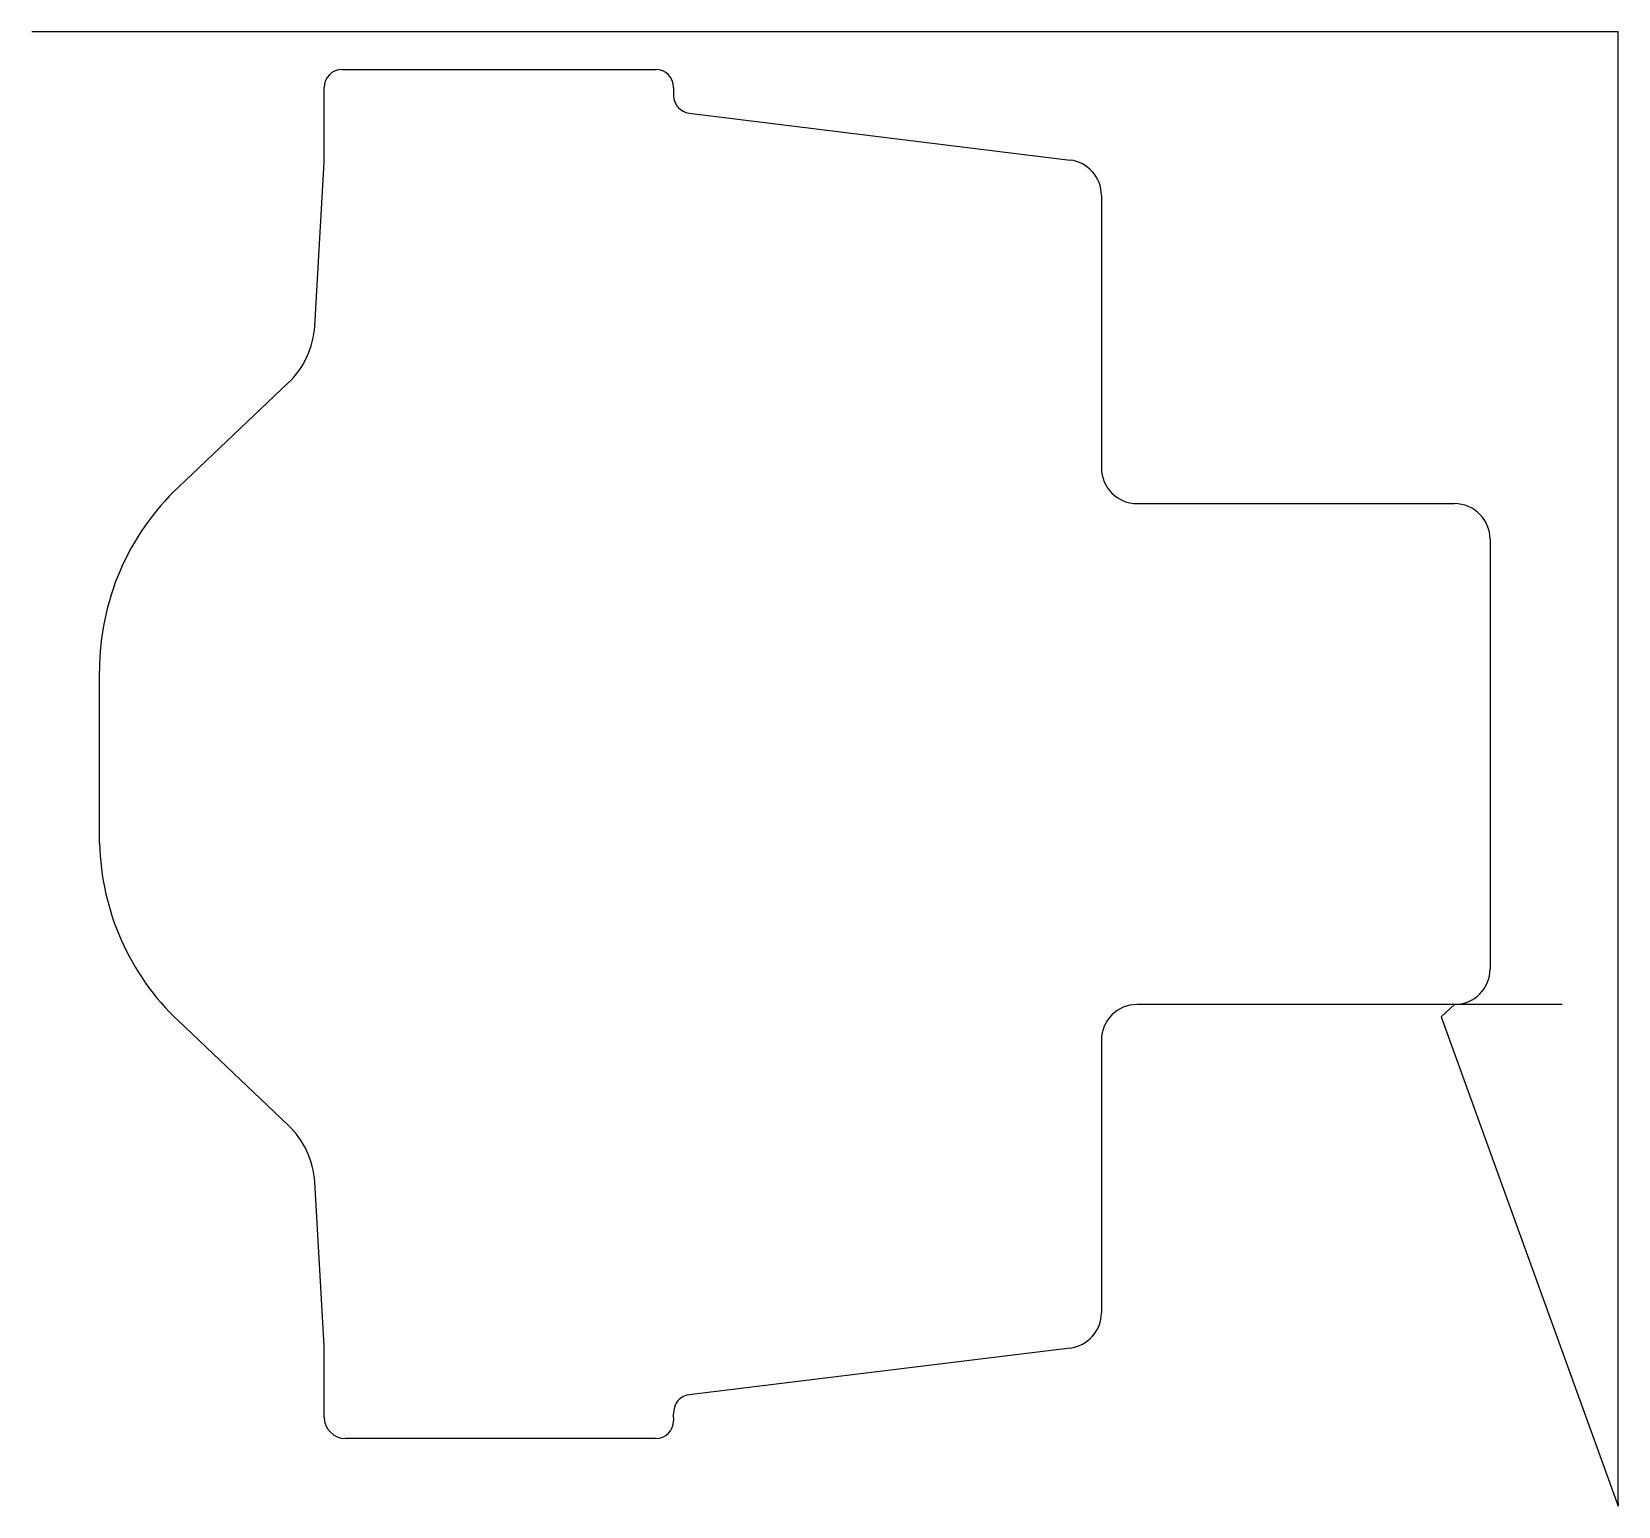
# Model space of a CAD drawing. Header units: metres. Extents: x 0 to 445, y 0 to 414.
import ezdxf

# ---------------------------------------------------------------- set-up
doc = ezdxf.new("R2010")
doc.units = ezdxf.units.M

msp = doc.modelspace()

# ---------------------------------------------------------------- linework, layer by layer
at = {"layer": 'TOOL_0'}
for p, q in [((1.001, 413.619), (0.001, 413.619)), ((444.943, 413.619), (1.001, 413.619)), ((444.943, 0.999), (444.943, 413.619)), ((87.001, 403.001), (175.001, 403.001)), ((82.003, 377.059), (82.001, 398.001)), ((180.001, 398.001), (180.001, 395.709)), ((184.392, 390.746), (291.22, 377.628)), ((79.354, 331.12), (82.003, 377.059)), ((300.001, 367.703), (300.001, 291.25)), ((41.128, 285.878), (71.914, 315.092)), ((310.001, 281.25), (399.001, 281.25)), ((409.001, 271.25), (409.001, 150.75)), ((19.02, 185.98), (19.001, 234.376)), ((399, 140.751), (310, 140.751)), ((399.001, 140.75), (395.295, 137.309)), ((429.188, 140.751), (399, 140.751)), ((71.914, 106.91), (41.128, 136.124)), ((395.295, 137.309), (444.943, -0.001)), ((300, 130.751), (300, 54.298)), ((82.001, 45), (79.354, 90.882)), ((82.001, 25), (82.001, 45)), ((291.219, 44.373), (184.391, 31.255)), ((175.001, 19), (88.001, 19)), ((444.943, -0.001), (444.943, 0.999)), ((444.943, 0.999), (444.943, -0.001)), ((444.943, -0.001), (444.943, 0.999))]:
    msp.add_line(p, q, dxfattribs=at)
for centre, radius, start, end in [((87.001, 398.001), 5, 90, 180), ((175.001, 398.001), 5, 0, 90), ((185.028, 395.733), 5.027, 180.27354, 262.73221), ((289.972, 367.676), 10.03, 0.15425, 82.85231), ((55.271, 332.558), 24.126, 313.61781, 356.58292), ((310.001, 291.25), 10, 180, 270), ((90.109, 234.33), 71.108, 133.53727, 179.96294), ((399.001, 271.25), 10, 0, 90), ((90.001, 187.626), 71, 181.32841, 226.50034), ((399.001, 150.75), 10, 270, 0), ((310, 130.751), 10, 90, 180), ((55.271, 89.444), 24.126, 3.41708, 46.38219), ((289.97, 54.324), 10.03, 277.15407, 359.85148), ((185.016, 26.276), 5.018, 97.15476, 155.4984), ((189.153, 25.258), 9.238, 160.39999, 187.82662), ((88.001, 25), 6, 180, 270), ((175.001, 24), 5, 270, 0)]:
    msp.add_arc(centre, radius, start, end, dxfattribs=at)

doc.saveas('drawing.dxf')
